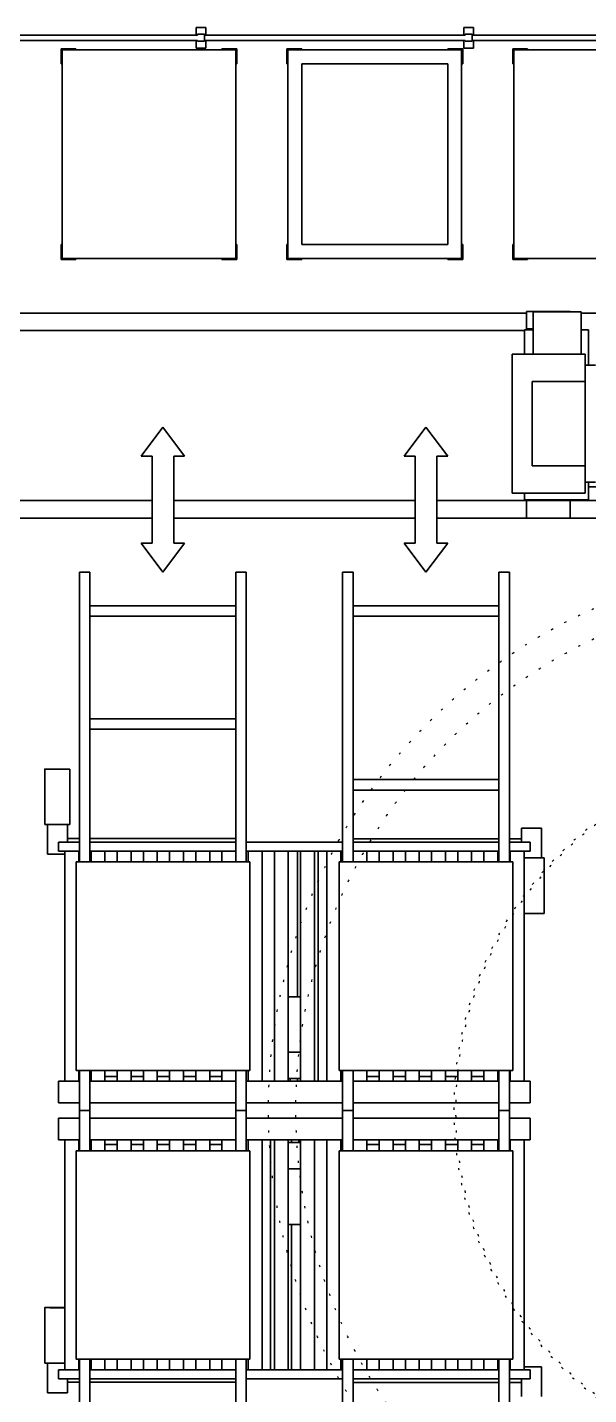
# Model space of a CAD drawing. Header units: millimetres. Extents: x 0 to 67800, y 0 to 42000.
# Drawn here: x 15877 to 19108, y 20672 to 28543 of the extents above; entities that cross this region are included whole.
import ezdxf

# ---------------------------------------------------------------- set-up
doc = ezdxf.new("R2010")
doc.units = ezdxf.units.MM
doc.header["$LTSCALE"] = 100
doc.linetypes.add('DOTTED', pattern=[0.0481, 0.0068, -0.0413])
doc.layers.add('Reference (ISO)', color=7, linetype='DOTTED', lineweight=25)
doc.layers.add('Visible (ISO)', color=7, linetype='Continuous', lineweight=35)

msp = doc.modelspace()

# ---------------------------------------------------------------- linework, layer by layer
at = {"layer": 'Reference (ISO)', "ltscale": 18.165257}
msp.add_circle((20421.4, 22312.9), 3156.7, dxfattribs=at)
at = {"layer": 'Reference (ISO)', "ltscale": 18.219997}
msp.add_circle((20421.4, 22312.9), 2998.8, dxfattribs=at)
at = {"layer": 'Reference (ISO)', "ltscale": 18.185495}
msp.add_circle((20421.4, 22312.9), 2088.2, dxfattribs=at)
at = {"layer": 'Reference (ISO)', "ltscale": 18.213535}
msp.add_circle((20421.4, 22312.9), 2077.5, dxfattribs=at)
at = {"layer": 'Visible (ISO)'}
for p, q in [((15357, 28497.9), (16857, 28497.9)), ((16849.5, 28497.9), (16849.5, 28542.9)), ((16849.5, 28542.9), (16904.5, 28542.9)), ((16857, 28502.9), (16897, 28502.9)), ((16857, 28497.9), (16857, 28502.9)), ((16897, 28502.9), (16897, 28462.9)), ((16897, 28497.9), (16897, 28467.9)), ((16897, 28497.9), (18397, 28497.9)), ((16904.5, 28542.9), (16904.5, 28497.9)), ((18389.5, 28497.9), (18389.5, 28542.9)), ((18389.5, 28542.9), (18444.5, 28542.9)), ((18397, 28502.9), (18437, 28502.9)), ((18397, 28497.9), (18397, 28502.9)), ((18437, 28502.9), (18437, 28462.9)), ((18437, 28497.9), (18437, 28467.9)), ((18437, 28497.9), (19937, 28497.9)), ((18444.5, 28542.9), (18444.5, 28497.9)), ((16857, 28467.9), (15357, 28467.9)), ((16070.8, 28332.9), (16070.8, 28418.9)), ((16070.8, 28418.9), (16156.8, 28418.9)), ((16156.8, 28418.9), (16156.8, 28412.9)), ((16849.5, 28422.9), (16849.5, 28467.9)), ((16904.5, 28422.9), (16849.5, 28422.9)), ((16857, 28462.9), (16857, 28467.9)), ((16897, 28462.9), (16857, 28462.9)), ((18397, 28467.9), (16897, 28467.9)), ((16904.5, 28467.9), (16904.5, 28422.9)), ((16996.8, 28412.9), (16996.8, 28418.9)), ((16996.8, 28418.9), (17082.8, 28418.9)), ((17082.8, 28418.9), (17082.8, 28332.9)), ((17370.8, 28332.9), (17370.8, 28418.9)), ((17370.8, 28418.9), (17456.8, 28418.9)), ((17456.8, 28418.9), (17456.8, 28412.9)), ((18296.8, 28412.9), (18296.8, 28418.9)), ((18296.8, 28418.9), (18382.8, 28418.9)), ((18382.8, 28418.9), (18382.8, 28332.9)), ((18389.5, 28422.9), (18389.5, 28467.9)), ((18444.5, 28422.9), (18389.5, 28422.9)), ((18397, 28462.9), (18397, 28467.9)), ((18437, 28462.9), (18397, 28462.9)), ((19937, 28467.9), (18437, 28467.9)), ((18444.5, 28467.9), (18444.5, 28422.9)), ((18670.8, 28332.9), (18670.8, 28418.9)), ((18670.8, 28418.9), (18756.8, 28418.9)), ((18756.8, 28418.9), (18756.8, 28412.9)), ((16076.8, 28412.9), (17076.8, 28412.9)), ((16076.8, 27212.9), (16076.8, 28412.9)), ((17076.8, 28412.9), (17076.8, 27212.9)), ((17376.8, 28412.9), (17376.8, 28332.9)), ((17456.8, 28412.9), (17376.8, 28412.9)), ((17456.8, 28412.9), (18296.8, 28412.9)), ((18376.8, 28412.9), (18296.8, 28412.9)), ((18376.8, 28332.9), (18376.8, 28412.9)), ((18676.8, 28412.9), (19676.8, 28412.9)), ((18676.8, 27212.9), (18676.8, 28412.9)), ((16076.8, 28332.9), (16070.8, 28332.9)), ((17082.8, 28332.9), (17076.8, 28332.9)), ((17376.8, 28332.9), (17370.8, 28332.9)), ((17376.8, 27292.9), (17376.8, 28332.9)), ((17456.8, 28332.9), (17456.8, 27292.9)), ((17456.8, 28332.9), (18296.8, 28332.9)), ((18296.8, 28332.9), (18296.8, 27292.9)), ((18382.8, 28332.9), (18376.8, 28332.9)), ((18376.8, 28332.9), (18376.8, 27292.9)), ((18676.8, 28332.9), (18670.8, 28332.9)), ((16070.8, 27206.9), (16070.8, 27292.9)), ((16070.8, 27292.9), (16076.8, 27292.9)), ((17076.8, 27292.9), (17082.8, 27292.9)), ((17082.8, 27292.9), (17082.8, 27206.9)), ((17370.8, 27206.9), (17370.8, 27292.9)), ((17370.8, 27292.9), (17376.8, 27292.9)), ((17376.8, 27292.9), (17376.8, 27212.9)), ((18296.8, 27292.9), (17456.8, 27292.9)), ((18376.8, 27212.9), (18376.8, 27292.9)), ((18376.8, 27292.9), (18382.8, 27292.9)), ((18382.8, 27292.9), (18382.8, 27206.9)), ((18670.8, 27206.9), (18670.8, 27292.9)), ((18670.8, 27292.9), (18676.8, 27292.9)), ((16156.8, 27206.9), (16070.8, 27206.9)), ((17076.8, 27212.9), (16076.8, 27212.9)), ((16156.8, 27212.9), (16156.8, 27206.9)), ((16996.8, 27206.9), (16996.8, 27212.9)), ((17082.8, 27206.9), (16996.8, 27206.9)), ((17456.8, 27206.9), (17370.8, 27206.9)), ((17376.8, 27212.9), (17456.8, 27212.9)), ((17456.8, 27212.9), (17456.8, 27206.9)), ((18296.8, 27212.9), (17456.8, 27212.9)), ((18296.8, 27206.9), (18296.8, 27212.9)), ((18296.8, 27212.9), (18376.8, 27212.9)), ((18382.8, 27206.9), (18296.8, 27206.9)), ((18756.8, 27206.9), (18670.8, 27206.9)), ((19676.8, 27212.9), (18676.8, 27212.9)), ((18756.8, 27212.9), (18756.8, 27206.9)), ((4637, 26898.3), (18750.7, 26898.3)), ((19000.7, 26907.5), (18750.7, 26907.5)), ((18750.7, 26907.5), (18750.7, 26807.5)), ((18789.4, 26905.9), (19064.4, 26905.9)), ((18789.4, 26661.4), (18789.4, 26905.9)), ((19000.7, 26907.5), (19000.7, 26905.9)), ((19064.4, 26661.4), (19064.4, 26905.9)), ((19064.4, 26898.3), (19379.4, 26898.3)), ((18737.9, 26798.3), (4637, 26798.3)), ((18737.9, 26661.4), (18737.9, 26801.9)), ((18737.9, 26801.9), (18789.4, 26801.9)), ((18789.4, 26807.5), (18750.7, 26807.5)), ((19064.4, 26801.9), (19107.9, 26801.9)), ((19107.9, 26801.9), (19107.9, 26598.9)), ((19087.9, 26661.4), (18667.9, 26661.4)), ((18667.9, 26661.4), (18667.9, 25861.4)), ((19087.9, 26661.4), (19087.9, 26598.9)), ((19087.9, 25923.9), (19087.9, 26598.9)), ((19087.9, 26598.9), (19147.9, 26598.9)), ((19087.9, 26503.9), (18782.9, 26503.9)), ((18782.9, 26503.9), (18782.9, 26018.9)), ((16657, 26240.5), (16532, 26073.9)), ((16532, 26073.8), (16657, 26240.4)), ((16657, 26240.5), (16657, 26240.4)), ((16782, 26073.9), (16657, 26240.5)), ((16657, 26240.4), (16782, 26073.8)), ((18046.4, 26074), (18171.4, 26240.7)), ((18171.4, 26240.7), (18296.4, 26074)), ((16532, 26073.9), (16532, 26073.8)), ((16594.5, 26073.8), (16532, 26073.8)), ((16594.5, 25573.8), (16594.5, 26073.8)), ((16719.5, 26073.8), (16719.5, 25573.8)), ((16782, 26073.8), (16719.5, 26073.8)), ((16782, 26073.9), (16782, 26073.8)), ((18108.9, 26074), (18046.4, 26074)), ((18108.9, 25574), (18108.9, 26074)), ((18233.9, 26074), (18233.9, 25574)), ((18296.4, 26074), (18233.9, 26074)), ((19087.9, 26018.9), (18782.9, 26018.9)), ((19087.9, 25923.9), (19087.9, 25861.4)), ((19147.9, 25923.9), (19087.9, 25923.9)), ((19107.9, 25923.9), (19107.9, 25823.9)), ((19107.9, 25897.9), (19379.4, 25897.9)), ((15019.5, 25818.3), (16594.5, 25818.3)), ((16719.5, 25818.3), (18108.9, 25818.3)), ((18233.9, 25818.3), (18750.7, 25818.3)), ((19087.9, 25861.4), (18667.9, 25861.4)), ((18737.9, 25823.9), (18737.9, 25861.4)), ((19107.9, 25823.9), (18737.9, 25823.9)), ((19000.7, 25818.3), (18750.7, 25818.3)), ((18750.7, 25818.3), (18750.7, 25718.3)), ((18851.7, 25823.9), (18851.7, 25818.3)), ((18899.7, 25823.9), (18899.7, 25818.3)), ((19000.7, 25818.3), (19000.7, 25718.3)), ((19000.7, 25818.3), (19379.4, 25818.3)), ((16594.5, 25718.3), (15019.5, 25718.3)), ((18108.9, 25718.3), (16719.5, 25718.3)), ((18750.7, 25718.3), (18233.9, 25718.3)), ((19000.7, 25718.3), (18750.7, 25718.3)), ((19379.4, 25718.3), (19000.7, 25718.3)), ((16594.5, 25573.9), (16532, 25573.9)), ((16532, 25573.9), (16532, 25573.8)), ((16532, 25573.8), (16594.5, 25573.8)), ((16657, 25407.1), (16532, 25573.8)), ((16782, 25573.8), (16657, 25407.1)), ((16782, 25573.9), (16719.5, 25573.9)), ((16719.5, 25573.8), (16782, 25573.8)), ((16782, 25573.9), (16782, 25573.8)), ((18046.4, 25574), (18108.9, 25574)), ((18171.4, 25407.4), (18046.4, 25574)), ((18296.4, 25574), (18171.4, 25407.4)), ((18233.9, 25574), (18296.4, 25574)), ((16177, 25362.7), (16177, 25407.3)), ((16177, 25407.3), (16237, 25407.3)), ((16177, 25362.7), (16177, 23738.4)), ((16237, 25407.3), (16237, 25362.7)), ((16237, 23738.4), (16237, 25362.7)), ((17077, 25362.7), (17077, 25407.3)), ((17077, 25407.3), (17137, 25407.3)), ((17077, 25362.7), (17077, 23738.4)), ((17137, 25407.3), (17137, 25362.7)), ((17137, 23738.4), (17137, 25362.7)), ((17691.4, 25362.9), (17691.4, 25407.4)), ((17751.4, 25407.4), (17691.4, 25407.4)), ((17691.4, 25362.9), (17691.4, 23738.4)), ((17751.4, 25407.4), (17751.4, 25362.9)), ((17751.4, 23738.4), (17751.4, 25362.9)), ((18591.4, 25362.9), (18591.4, 25407.4)), ((18651.4, 25407.4), (18591.4, 25407.4)), ((18591.4, 25362.9), (18591.4, 23738.4)), ((18651.4, 25407.4), (18651.4, 25362.9)), ((18651.4, 23738.4), (18651.4, 25362.9)), ((16237, 25212.6), (17077, 25212.6)), ((17077, 25212.5), (16237, 25212.5)), ((18591.4, 25212.4), (17751.4, 25212.4)), ((16237, 25152.5), (17077, 25152.5)), ((17751.4, 25152.4), (18591.4, 25152.4)), ((16237, 24562.6), (17077, 24562.6)), ((17077, 24562.6), (16237, 24562.6)), ((16237, 24502.6), (17077, 24502.6)), ((15977, 23953.8), (15977, 24272.8)), ((16122, 23953.8), (16122, 24272.8)), ((18591.4, 24212.4), (17751.4, 24212.4)), ((17751.4, 24152.4), (18591.4, 24152.4)), ((15992, 23953.6), (15992, 23953.5)), ((16107, 23953.5), (15992, 23953.5)), ((15992, 23953.5), (15992, 23782.5)), ((16107, 23953.5), (16107, 23953.6)), ((16107, 23851.9), (16107, 23953.5)), ((18721.4, 23932.4), (18721.4, 23851.9)), ((18721.4, 23932.4), (18836.4, 23932.4)), ((18836.4, 23761.4), (18836.4, 23932.4)), ((16177, 23851.9), (16057, 23851.9)), ((16057, 23851.9), (16057, 23799.9)), ((16177, 23872.7), (16107, 23872.7)), ((17077, 23872.7), (16237, 23872.7)), ((17077, 23851.9), (16237, 23851.9)), ((17691.4, 23851.9), (17137, 23851.9)), ((17751.4, 23872.4), (18591.4, 23872.4)), ((18591.4, 23851.9), (17751.4, 23851.9)), ((18651.4, 23872.4), (18721.4, 23872.4)), ((18771.4, 23851.9), (18651.4, 23851.9)), ((18771.4, 23799.9), (18771.4, 23851.9)), ((16092.4, 23782.5), (15992, 23782.5)), ((16057, 23799.9), (16107.1, 23799.9)), ((16092.4, 22476.9), (16092.4, 23799.9)), ((16157.7, 23799.9), (16107.1, 23799.9)), ((16157.7, 23799.9), (16177, 23799.9)), ((16172.4, 23738.4), (16172.4, 23799.9)), ((16237, 23799.9), (16257.9, 23799.9)), ((16243.2, 23738.4), (16243.2, 23799.9)), ((16308.5, 23799.9), (16257.9, 23799.9)), ((16308.5, 23799.9), (16408.7, 23799.9)), ((16323.2, 23738.4), (16323.2, 23799.9)), ((16394, 23738.4), (16394, 23799.9)), ((16459.3, 23799.9), (16408.7, 23799.9)), ((16459.3, 23799.9), (16559.5, 23799.9)), ((16474, 23738.4), (16474, 23799.9)), ((16544.8, 23738.4), (16544.8, 23799.9)), ((16610.1, 23799.9), (16559.5, 23799.9)), ((16610.1, 23799.9), (16710.3, 23799.9)), ((16624.8, 23738.4), (16624.8, 23799.9)), ((16695.6, 23738.4), (16695.6, 23799.9)), ((16760.9, 23799.9), (16710.3, 23799.9)), ((16760.9, 23799.9), (16861.1, 23799.9)), ((16775.6, 23738.4), (16775.6, 23799.9)), ((16846.4, 23738.4), (16846.4, 23799.9)), ((16911.7, 23799.9), (16861.1, 23799.9)), ((16911.7, 23799.9), (17011.9, 23799.9)), ((16926.4, 23738.4), (16926.4, 23799.9)), ((16997.2, 23738.4), (16997.2, 23799.9)), ((17062.5, 23799.9), (17011.9, 23799.9)), ((17062.5, 23799.9), (17077, 23799.9)), ((17137, 23799.9), (17162.7, 23799.9)), ((17148, 23738.4), (17148, 23799.9)), ((17213.3, 23799.9), (17162.7, 23799.9)), ((17213.3, 23799.9), (17313.5, 23799.9)), ((17228, 22476.9), (17228, 23799.9)), ((17298.8, 22476.9), (17298.8, 23799.9)), ((17364.1, 23799.9), (17313.5, 23799.9)), ((17364.1, 23799.9), (17464.3, 23799.9)), ((17378.8, 22476.9), (17378.8, 23799.9)), ((17431.4, 23799.9), (17431.4, 22962.9)), ((17449.6, 22476.9), (17449.6, 23799.9)), ((17514.9, 23799.9), (17464.3, 23799.9)), ((17514.9, 23799.9), (17615.1, 23799.9)), ((17529.6, 22476.9), (17529.6, 23799.9)), ((17551.4, 23799.9), (17551.4, 22476.9)), ((17600.4, 22476.9), (17600.4, 23799.9)), ((17665.7, 23799.9), (17615.1, 23799.9)), ((17665.7, 23799.9), (17691.4, 23799.9)), ((17680.4, 23738.4), (17680.4, 23799.9)), ((17751.4, 23799.9), (17765.9, 23799.9)), ((17816.5, 23799.9), (17765.9, 23799.9)), ((17816.5, 23799.9), (17916.7, 23799.9)), ((17831.2, 23738.4), (17831.2, 23799.9)), ((17902, 23738.4), (17902, 23799.9)), ((17967.3, 23799.9), (17916.7, 23799.9)), ((17967.3, 23799.9), (18067.5, 23799.9)), ((17982, 23738.4), (17982, 23799.9)), ((18052.8, 23738.4), (18052.8, 23799.9)), ((18118.1, 23799.9), (18067.5, 23799.9)), ((18118.1, 23799.9), (18218.3, 23799.9)), ((18132.8, 23738.4), (18132.8, 23799.9)), ((18203.6, 23738.4), (18203.6, 23799.9)), ((18268.9, 23799.9), (18218.3, 23799.9)), ((18268.9, 23799.9), (18369.1, 23799.9)), ((18283.6, 23738.4), (18283.6, 23799.9)), ((18354.4, 23738.4), (18354.4, 23799.9)), ((18419.7, 23799.9), (18369.1, 23799.9)), ((18419.7, 23799.9), (18519.9, 23799.9)), ((18434.4, 23738.4), (18434.4, 23799.9)), ((18505.2, 23738.4), (18505.2, 23799.9)), ((18570.5, 23799.9), (18519.9, 23799.9)), ((18570.5, 23799.9), (18591.4, 23799.9)), ((18585.2, 23738.4), (18585.2, 23799.9)), ((18651.4, 23799.9), (18670.7, 23799.9)), ((18656, 23738.4), (18656, 23799.9)), ((18721.3, 23799.9), (18670.7, 23799.9)), ((18721.3, 23799.9), (18771.4, 23799.9)), ((18736, 22476.9), (18736, 23799.9)), ((16157, 23738.4), (17157, 23738.4)), ((16157, 22538.4), (16157, 23738.4)), ((17157, 23738.4), (17157, 22538.4)), ((17671.4, 23738.4), (18671.4, 23738.4)), ((17671.4, 22538.4), (17671.4, 23738.4)), ((18671.4, 23738.4), (18671.4, 22538.4)), ((18736, 23761.4), (18836.4, 23761.4)), ((18851.4, 23761.4), (18836.4, 23761.4)), ((18851.4, 23761.4), (18851.4, 23442.4)), ((18851.4, 23442.4), (18736, 23442.4)), ((17378.8, 22962.9), (17449.6, 22962.9)), ((17449.6, 22643.9), (17378.8, 22643.9)), ((17157, 22538.4), (16157, 22538.4)), ((16172.4, 22476.9), (16172.4, 22538.4)), ((16177, 22538.4), (16177, 22351.7)), ((16237, 22351.7), (16237, 22538.4)), ((16243.2, 22476.9), (16243.2, 22538.4)), ((16323.2, 22476.9), (16323.2, 22538.4)), ((16394, 22476.9), (16394, 22538.4)), ((16474, 22476.9), (16474, 22538.4)), ((16544.8, 22476.9), (16544.8, 22538.4)), ((16624.8, 22476.9), (16624.8, 22538.4)), ((16695.6, 22476.9), (16695.6, 22538.4)), ((16775.6, 22476.9), (16775.6, 22538.4)), ((16846.4, 22476.9), (16846.4, 22538.4)), ((16926.4, 22476.9), (16926.4, 22538.4)), ((16997.2, 22476.9), (16997.2, 22538.4)), ((17077, 22538.4), (17077, 22351.7)), ((17137, 22351.7), (17137, 22538.4)), ((17148, 22476.9), (17148, 22538.4)), ((18671.4, 22538.4), (17671.4, 22538.4)), ((17680.4, 22476.9), (17680.4, 22538.4)), ((17691.4, 22538.4), (17691.4, 22351.9)), ((17751.4, 22351.9), (17751.4, 22538.4)), ((17831.2, 22476.9), (17831.2, 22538.4)), ((17902, 22476.9), (17902, 22538.4)), ((17982, 22476.9), (17982, 22538.4)), ((18052.8, 22476.9), (18052.8, 22538.4)), ((18132.8, 22476.9), (18132.8, 22538.4)), ((18203.6, 22476.9), (18203.6, 22538.4)), ((18283.6, 22476.9), (18283.6, 22538.4)), ((18354.4, 22476.9), (18354.4, 22538.4)), ((18434.4, 22476.9), (18434.4, 22538.4)), ((18505.2, 22476.9), (18505.2, 22538.4)), ((18585.2, 22476.9), (18585.2, 22538.4)), ((18591.4, 22538.4), (18591.4, 22351.9)), ((18651.4, 22351.9), (18651.4, 22538.4)), ((18656, 22476.9), (18656, 22538.4)), ((16057, 22476.9), (16177, 22476.9)), ((16057, 22351.9), (16057, 22476.9)), ((16237, 22502.6), (16243.2, 22502.6)), ((16237, 22476.9), (17077, 22476.9)), ((16323.2, 22502.6), (16394, 22502.6)), ((16474, 22502.6), (16544.8, 22502.6)), ((16624.8, 22502.6), (16695.6, 22502.6)), ((16775.6, 22502.6), (16846.4, 22502.6)), ((16926.4, 22502.6), (16997.2, 22502.6)), ((17137, 22476.9), (17691.4, 22476.9)), ((17449.6, 22491.9), (17378.8, 22491.9)), ((17388.9, 22491.9), (17388.9, 22476.9)), ((17431.4, 22491.9), (17431.4, 22476.9)), ((17751.4, 22476.9), (18591.4, 22476.9)), ((17831.2, 22502.4), (17902, 22502.4)), ((17982, 22502.4), (18052.8, 22502.4)), ((18132.8, 22502.4), (18203.6, 22502.4)), ((18283.6, 22502.4), (18354.4, 22502.4)), ((18434.4, 22502.4), (18505.2, 22502.4)), ((18585.2, 22502.4), (18591.4, 22502.4)), ((18651.4, 22476.9), (18771.4, 22476.9)), ((18771.4, 22476.9), (18771.4, 22351.9)), ((16177, 22351.9), (16057, 22351.9)), ((16177, 22307.4), (16177, 22351.7)), ((16177, 22262.7), (16177, 22307.4)), ((16177, 22307.4), (16237, 22307.4)), ((17077, 22351.9), (16237, 22351.9)), ((16237, 22351.7), (16237, 22307.4)), ((16237, 22307.4), (16237, 22262.7)), ((17077, 22307.4), (17077, 22351.7)), ((17077, 22262.7), (17077, 22307.4)), ((17077, 22307.4), (17137, 22307.4)), ((17691.4, 22351.9), (17137, 22351.9)), ((17137, 22351.7), (17137, 22307.4)), ((17137, 22307.4), (17137, 22262.7)), ((17691.4, 22307.4), (17691.4, 22351.9)), ((17691.4, 22262.9), (17691.4, 22307.4)), ((17751.4, 22307.4), (17691.4, 22307.4)), ((17751.4, 22307.4), (17691.4, 22307.4)), ((17751.4, 22351.9), (17751.4, 22307.4)), ((18591.4, 22351.9), (17751.4, 22351.9)), ((17751.4, 22307.4), (17751.4, 22262.9)), ((18591.4, 22307.4), (18591.4, 22351.9)), ((18591.4, 22262.9), (18591.4, 22307.4)), ((18651.4, 22307.4), (18591.4, 22307.4)), ((18651.4, 22307.4), (18591.4, 22307.4)), ((18651.4, 22351.9), (18651.4, 22307.4)), ((18771.4, 22351.9), (18651.4, 22351.9)), ((18651.4, 22307.4), (18651.4, 22262.9)), ((16057, 22262.9), (16177, 22262.9)), ((16057, 22137.9), (16057, 22262.9)), ((16177, 22262.7), (16177, 22076.4)), ((16237, 22262.9), (17077, 22262.9)), ((16237, 22076.4), (16237, 22262.7)), ((17077, 22262.7), (17077, 22076.4)), ((17137, 22262.9), (17691.4, 22262.9)), ((17137, 22076.4), (17137, 22262.7)), ((17691.4, 22262.9), (17691.4, 22076.4)), ((17751.4, 22076.4), (17751.4, 22262.9)), ((17751.4, 22262.9), (18591.4, 22262.9)), ((18591.4, 22262.9), (18591.4, 22076.4)), ((18651.4, 22076.4), (18651.4, 22262.9)), ((18651.4, 22262.9), (18771.4, 22262.9)), ((18771.4, 22262.9), (18771.4, 22137.9)), ((16177, 22137.9), (16057, 22137.9)), ((16092.4, 22137.9), (16092.4, 20814.9)), ((16172.4, 22137.9), (16172.4, 22076.4)), ((17077, 22137.9), (16237, 22137.9)), ((16243.2, 22137.9), (16243.2, 22076.4)), ((16323.2, 22137.9), (16323.2, 22076.4)), ((16394, 22137.9), (16394, 22076.4)), ((16474, 22137.9), (16474, 22076.4)), ((16544.8, 22137.9), (16544.8, 22076.4)), ((16624.8, 22137.9), (16624.8, 22076.4)), ((16695.6, 22137.9), (16695.6, 22076.4)), ((16775.6, 22137.9), (16775.6, 22076.4)), ((16846.4, 22137.9), (16846.4, 22076.4)), ((16926.4, 22137.9), (16926.4, 22076.4)), ((16997.2, 22137.9), (16997.2, 22076.4)), ((17691.4, 22137.9), (17137, 22137.9)), ((17148, 22137.9), (17148, 22076.4)), ((17228, 22137.9), (17228, 20814.9)), ((17277, 20814.9), (17277, 22137.9)), ((17298.8, 22137.9), (17298.8, 20814.9)), ((17378.8, 22137.9), (17378.8, 20814.9)), ((17378.8, 22122.9), (17449.6, 22122.9)), ((17397, 22122.9), (17397, 22137.9)), ((17439.5, 22122.9), (17439.5, 22137.9)), ((17449.6, 22137.9), (17449.6, 20814.9)), ((17529.6, 22137.9), (17529.6, 20814.9)), ((17600.4, 22137.9), (17600.4, 20814.9)), ((17680.4, 22137.9), (17680.4, 22076.4)), ((18591.4, 22137.9), (17751.4, 22137.9)), ((17831.2, 22137.9), (17831.2, 22076.4)), ((17902, 22137.9), (17902, 22076.4)), ((17982, 22137.9), (17982, 22076.4)), ((18052.8, 22137.9), (18052.8, 22076.4)), ((18132.8, 22137.9), (18132.8, 22076.4)), ((18203.6, 22137.9), (18203.6, 22076.4)), ((18283.6, 22137.9), (18283.6, 22076.4)), ((18354.4, 22137.9), (18354.4, 22076.4)), ((18434.4, 22137.9), (18434.4, 22076.4)), ((18505.2, 22137.9), (18505.2, 22076.4)), ((18585.2, 22137.9), (18585.2, 22076.4)), ((18771.4, 22137.9), (18651.4, 22137.9)), ((18656, 22137.9), (18656, 22076.4)), ((18736, 22137.9), (18736, 20814.9)), ((16157, 20876.4), (16157, 22076.4)), ((16157, 22076.4), (17157, 22076.4)), ((16237, 22112.7), (16243.2, 22112.7)), ((16243.2, 22112.6), (16237, 22112.6)), ((16323.2, 22112.7), (16394, 22112.7)), ((16394, 22112.6), (16323.2, 22112.6)), ((16474, 22112.7), (16544.8, 22112.7)), ((16544.8, 22112.6), (16474, 22112.6)), ((16624.8, 22112.7), (16695.6, 22112.7)), ((16695.6, 22112.6), (16624.8, 22112.6)), ((16775.6, 22112.7), (16846.4, 22112.7)), ((16846.4, 22112.6), (16775.6, 22112.6)), ((16926.4, 22112.7), (16997.2, 22112.7)), ((16997.2, 22112.6), (16926.4, 22112.6)), ((17157, 22076.4), (17157, 20876.4)), ((17671.4, 20876.4), (17671.4, 22076.4)), ((17671.4, 22076.4), (18671.4, 22076.4)), ((17902, 22112.4), (17831.2, 22112.4)), ((18052.8, 22112.4), (17982, 22112.4)), ((18203.6, 22112.4), (18132.8, 22112.4)), ((18354.4, 22112.4), (18283.6, 22112.4)), ((18505.2, 22112.4), (18434.4, 22112.4)), ((18591.4, 22112.4), (18585.2, 22112.4)), ((18671.4, 22076.4), (18671.4, 20876.4)), ((17378.8, 21970.9), (17449.6, 21970.9)), ((17449.6, 21651.9), (17378.8, 21651.9)), ((17397, 20814.9), (17397, 21651.9)), ((15977, 20853.8), (15977, 21172.8)), ((17157, 20876.4), (16157, 20876.4)), ((16172.4, 20876.4), (16172.4, 20814.9)), ((16177, 20876.4), (16177, 19251.7)), ((16237, 19251.7), (16237, 20876.4)), ((16243.2, 20876.4), (16243.2, 20814.9)), ((16323.2, 20876.4), (16323.2, 20814.9)), ((16394, 20876.4), (16394, 20814.9)), ((16474, 20876.4), (16474, 20814.9)), ((16544.8, 20876.4), (16544.8, 20814.9)), ((16624.8, 20876.4), (16624.8, 20814.9)), ((16695.6, 20876.4), (16695.6, 20814.9)), ((16775.6, 20876.4), (16775.6, 20814.9)), ((16846.4, 20876.4), (16846.4, 20814.9)), ((16926.4, 20876.4), (16926.4, 20814.9)), ((16997.2, 20876.4), (16997.2, 20814.9)), ((17077, 20876.4), (17077, 19251.7)), ((17137, 19251.7), (17137, 20876.4)), ((17148, 20876.4), (17148, 20814.9)), ((18671.4, 20876.4), (17671.4, 20876.4)), ((17680.4, 20876.4), (17680.4, 20814.9)), ((17691.4, 20876.4), (17691.4, 19251.9)), ((17751.4, 19251.9), (17751.4, 20876.4)), ((17831.2, 20876.4), (17831.2, 20814.9)), ((17902, 20876.4), (17902, 20814.9)), ((17982, 20876.4), (17982, 20814.9)), ((18052.8, 20876.4), (18052.8, 20814.9)), ((18132.8, 20876.4), (18132.8, 20814.9)), ((18203.6, 20876.4), (18203.6, 20814.9)), ((18283.6, 20876.4), (18283.6, 20814.9)), ((18354.4, 20876.4), (18354.4, 20814.9)), ((18434.4, 20876.4), (18434.4, 20814.9)), ((18505.2, 20876.4), (18505.2, 20814.9)), ((18585.2, 20876.4), (18585.2, 20814.9)), ((18591.4, 20876.4), (18591.4, 19251.9)), ((18651.4, 19251.9), (18651.4, 20876.4)), ((18656, 20876.4), (18656, 20814.9)), ((15992, 20853.6), (15992, 20853.5)), ((16092.4, 20853.5), (15992, 20853.5)), ((15992, 20853.5), (15992, 20682.5)), ((16107.1, 20814.9), (16057, 20814.9)), ((16057, 20814.9), (16057, 20762.9)), ((16107.1, 20814.9), (16157.7, 20814.9)), ((16177, 20814.9), (16157.7, 20814.9)), ((16257.9, 20814.9), (16237, 20814.9)), ((16257.9, 20814.9), (16308.5, 20814.9)), ((16408.7, 20814.9), (16308.5, 20814.9)), ((16408.7, 20814.9), (16459.3, 20814.9)), ((16559.5, 20814.9), (16459.3, 20814.9)), ((16559.5, 20814.9), (16610.1, 20814.9)), ((16710.3, 20814.9), (16610.1, 20814.9)), ((16710.3, 20814.9), (16760.9, 20814.9)), ((16861.1, 20814.9), (16760.9, 20814.9)), ((16861.1, 20814.9), (16911.7, 20814.9)), ((17011.9, 20814.9), (16911.7, 20814.9)), ((17011.9, 20814.9), (17062.5, 20814.9)), ((17077, 20814.9), (17062.5, 20814.9)), ((17162.7, 20814.9), (17137, 20814.9)), ((17162.7, 20814.9), (17213.3, 20814.9)), ((17313.5, 20814.9), (17213.3, 20814.9)), ((17313.5, 20814.9), (17364.1, 20814.9)), ((17464.3, 20814.9), (17364.1, 20814.9)), ((17464.3, 20814.9), (17514.9, 20814.9)), ((17615.1, 20814.9), (17514.9, 20814.9)), ((17615.1, 20814.9), (17665.7, 20814.9)), ((17691.4, 20814.9), (17665.7, 20814.9)), ((17765.9, 20814.9), (17751.4, 20814.9)), ((17765.9, 20814.9), (17816.5, 20814.9)), ((17916.7, 20814.9), (17816.5, 20814.9)), ((17916.7, 20814.9), (17967.3, 20814.9)), ((18067.5, 20814.9), (17967.3, 20814.9)), ((18067.5, 20814.9), (18118.1, 20814.9)), ((18218.3, 20814.9), (18118.1, 20814.9)), ((18218.3, 20814.9), (18268.9, 20814.9)), ((18369.1, 20814.9), (18268.9, 20814.9)), ((18369.1, 20814.9), (18419.7, 20814.9)), ((18519.9, 20814.9), (18419.7, 20814.9)), ((18519.9, 20814.9), (18570.5, 20814.9)), ((18591.4, 20814.9), (18570.5, 20814.9)), ((18670.7, 20814.9), (18651.4, 20814.9)), ((18670.7, 20814.9), (18721.3, 20814.9)), ((18771.4, 20814.9), (18721.3, 20814.9)), ((18736, 20832.4), (18836.4, 20832.4)), ((18771.4, 20762.9), (18771.4, 20814.9)), ((18836.4, 20661.4), (18836.4, 20832.4)), ((16057, 20762.9), (16177, 20762.9)), ((16107, 20682.5), (16107, 20762.9)), ((16177, 20742.8), (16107, 20742.8)), ((16237, 20762.9), (17077, 20762.9)), ((17077, 20742.8), (16237, 20742.8)), ((17137, 20762.9), (17691.4, 20762.9)), ((17751.4, 20762.9), (18591.4, 20762.9)), ((17751.4, 20742.4), (18591.4, 20742.4)), ((18651.4, 20762.9), (18771.4, 20762.9)), ((18651.4, 20742.4), (18721.4, 20742.4)), ((18721.4, 20762.9), (18721.4, 20661.4)), ((16107, 20682.5), (15992, 20682.5))]:
    msp.add_line(p, q, dxfattribs=at)
msp.add_ellipse((16049.5, 24272.8), major_axis=(72.5, 0), ratio=0.003202, dxfattribs=at)
for centre, major_axis, start_param, end_param in [((16049.5, 23953.8), (-72.5, 0), 0, 0.654909), ((16049.5, 23953.8), (-72.5, 0), 0.654909, 2.486684), ((16049.5, 23953.8), (72.5, 0), 5.628276, 6.283185), ((16049.5, 21172.8), (-72.5, 0), 4.079193, 8.487178), ((16049.5, 20853.8), (-72.5, 0), 0, 0.654909), ((16049.5, 20853.8), (-72.5, 0), 0.654909, 2.203992)]:
    msp.add_ellipse(centre, major_axis=major_axis, ratio=0.003202, start_param=start_param, end_param=end_param, dxfattribs=at)

doc.saveas('drawing.dxf')
